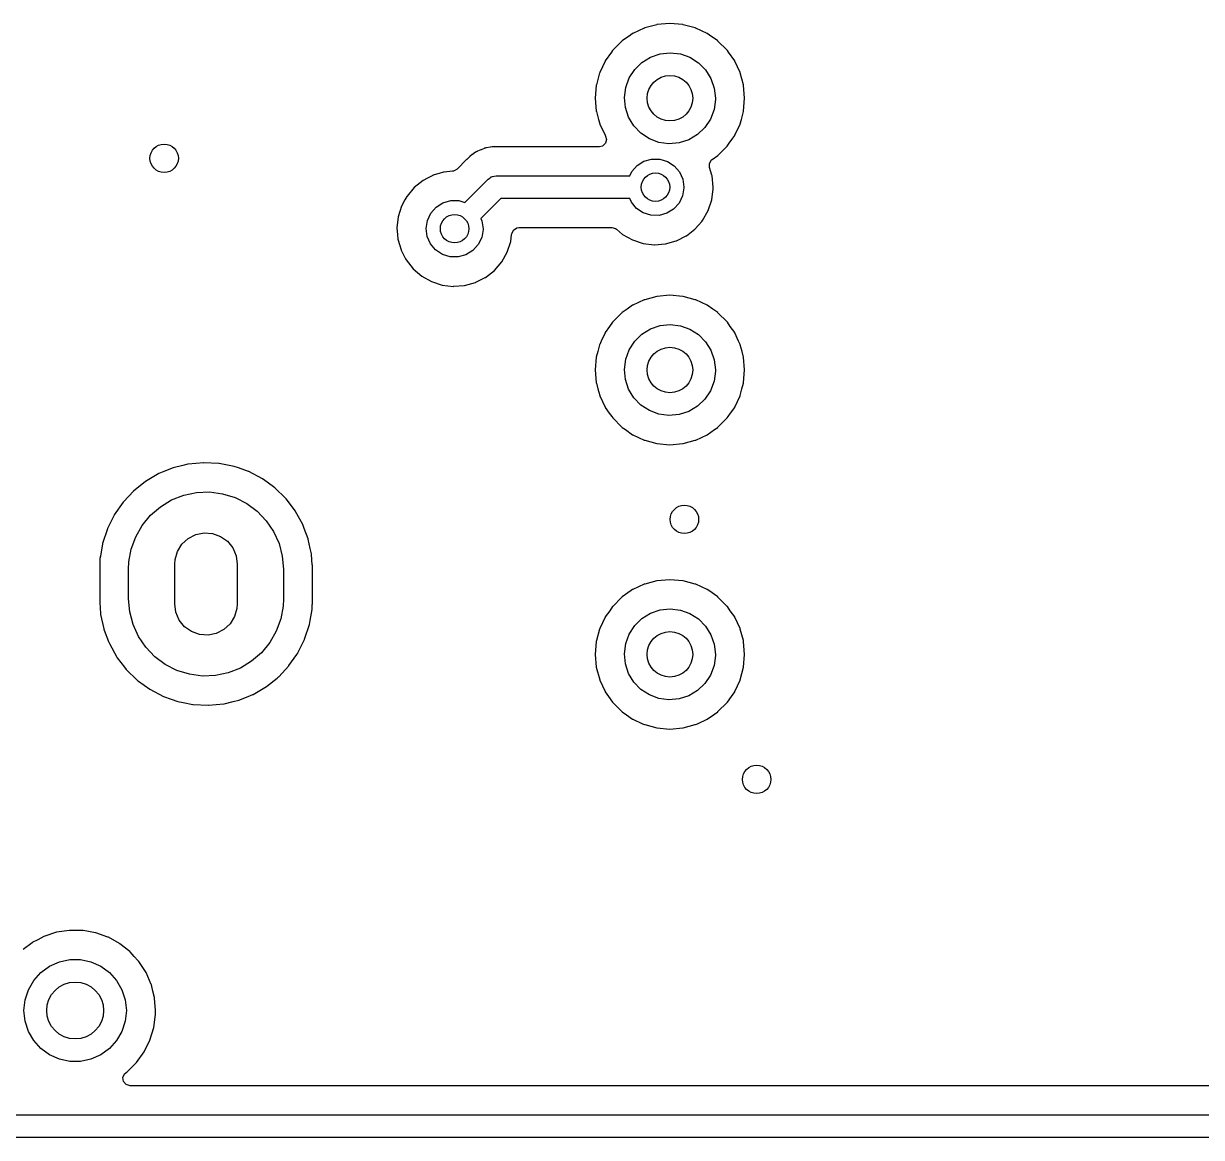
# Model space of a CAD drawing. Extents: x 41 to 172, y -238 to -26.
# Drawn here: x 108.27 to 128.98, y -238.45 to -218.87 of the extents above; entities that cross this region are included whole.
import ezdxf

# ---------------------------------------------------------------- set-up
doc = ezdxf.new("R2010")
doc.units = 0
doc.layers.add('BLACK', color=7, linetype='CONTINUOUS')

msp = doc.modelspace()

# ---------------------------------------------------------------- linework, layer by layer
at = {"layer": 'BLACK', "linetype": 'CONTINUOUS'}
for p, q in [((119.18, -218.946), (118.982, -219.038)), ((119.185, -218.944), (119.18, -218.946)), ((119.18, -218.946), (119.18, -218.946)), ((119.19, -218.942), (119.185, -218.944)), ((119.401, -218.886), (119.19, -218.942)), ((119.19, -218.942), (119.19, -218.942)), ((119.406, -218.884), (119.401, -218.886)), ((119.401, -218.886), (119.401, -218.886)), ((119.634, -218.865), (119.406, -218.884)), ((119.862, -218.884), (119.634, -218.865)), ((119.867, -218.886), (119.862, -218.884)), ((120.078, -218.942), (119.867, -218.886)), ((119.867, -218.886), (119.867, -218.886)), ((120.083, -218.944), (120.078, -218.942)), ((120.078, -218.942), (120.078, -218.942)), ((120.088, -218.946), (120.083, -218.944)), ((120.286, -219.038), (120.088, -218.946)), ((120.088, -218.946), (120.088, -218.946)), ((118.79, -219.172), (118.628, -219.334)), ((118.794, -219.169), (118.79, -219.172)), ((118.938, -219.068), (118.794, -219.169)), ((118.794, -219.169), (118.794, -219.169)), ((118.977, -219.04), (118.938, -219.068)), ((118.982, -219.038), (118.977, -219.04)), ((118.982, -219.038), (118.982, -219.038)), ((120.291, -219.04), (120.286, -219.038)), ((120.286, -219.038), (120.286, -219.038)), ((120.33, -219.068), (120.291, -219.04)), ((120.474, -219.169), (120.33, -219.068)), ((120.478, -219.172), (120.474, -219.169)), ((120.474, -219.169), (120.474, -219.169)), ((120.64, -219.334), (120.478, -219.172)), ((118.604, -219.368), (118.496, -219.521)), ((118.625, -219.338), (118.604, -219.368)), ((118.628, -219.334), (118.625, -219.338)), ((118.625, -219.338), (118.625, -219.338)), ((119.293, -219.454), (119.462, -219.397)), ((119.462, -219.397), (119.64, -219.378)), ((119.64, -219.378), (119.817, -219.399)), ((119.817, -219.399), (119.985, -219.459)), ((120.643, -219.338), (120.64, -219.334)), ((120.664, -219.368), (120.643, -219.338)), ((120.643, -219.338), (120.643, -219.338)), ((120.772, -219.521), (120.664, -219.368)), ((118.494, -219.526), (118.402, -219.724)), ((118.496, -219.521), (118.494, -219.526)), ((118.494, -219.526), (118.494, -219.526)), ((119.014, -219.672), (119.141, -219.548)), ((119.141, -219.548), (119.293, -219.454)), ((119.985, -219.459), (120.135, -219.555)), ((120.135, -219.555), (120.261, -219.681)), ((120.774, -219.526), (120.772, -219.521)), ((120.866, -219.724), (120.774, -219.526)), ((120.774, -219.526), (120.774, -219.526)), ((118.398, -219.734), (118.342, -219.945)), ((118.4, -219.729), (118.398, -219.734)), ((118.398, -219.734), (118.398, -219.734)), ((118.402, -219.724), (118.4, -219.729)), ((118.856, -219.99), (118.917, -219.822)), ((118.917, -219.822), (119.014, -219.672)), ((120.261, -219.681), (120.355, -219.832)), ((120.355, -219.832), (120.414, -220.001)), ((120.868, -219.729), (120.866, -219.724)), ((120.87, -219.734), (120.868, -219.729)), ((120.926, -219.945), (120.87, -219.734)), ((120.87, -219.734), (120.87, -219.734)), ((118.34, -219.95), (118.321, -220.178)), ((118.342, -219.945), (118.34, -219.95)), ((118.834, -220.167), (118.856, -219.99)), ((120.414, -220.001), (120.434, -220.178)), ((120.928, -219.95), (120.926, -219.945)), ((120.947, -220.178), (120.928, -219.95)), ((118.321, -220.178), (118.34, -220.406)), ((118.851, -220.344), (118.834, -220.167)), ((120.434, -220.2), (120.409, -220.377)), ((120.434, -220.178), (120.434, -220.2)), ((120.928, -220.406), (120.947, -220.178)), ((118.34, -220.406), (118.342, -220.411)), ((118.342, -220.411), (118.342, -220.411)), ((118.342, -220.411), (118.379, -220.551)), ((118.908, -220.514), (118.851, -220.344)), ((120.409, -220.377), (120.346, -220.544)), ((120.889, -220.551), (120.926, -220.411)), ((120.926, -220.411), (120.928, -220.406)), ((120.926, -220.411), (120.926, -220.411)), ((118.379, -220.551), (118.4, -220.627)), ((118.4, -220.627), (118.402, -220.632)), ((118.402, -220.632), (118.402, -220.632)), ((118.402, -220.632), (118.494, -220.83)), ((119, -220.666), (118.908, -220.514)), ((119.124, -220.794), (119, -220.666)), ((120.346, -220.544), (120.247, -220.692)), ((120.774, -220.83), (120.866, -220.632)), ((120.866, -220.632), (120.868, -220.627)), ((120.866, -220.632), (120.866, -220.632)), ((120.868, -220.627), (120.889, -220.551)), ((118.494, -220.83), (118.494, -220.83)), ((118.494, -220.83), (118.496, -220.835)), ((118.496, -220.835), (118.5, -220.839)), ((118.5, -220.839), (118.502, -220.844)), ((118.502, -220.844), (118.5, -220.845)), ((118.5, -220.845), (118.52, -220.903)), ((119.273, -220.892), (119.124, -220.794)), ((119.44, -220.954), (119.273, -220.892)), ((120.118, -220.815), (119.964, -220.907)), ((120.247, -220.692), (120.118, -220.815)), ((120.676, -220.971), (120.741, -220.878)), ((120.741, -220.878), (120.772, -220.835)), ((120.772, -220.835), (120.774, -220.83)), ((120.774, -220.83), (120.774, -220.83)), ((116.309, -221.087), (116.249, -221.11)), ((116.315, -221.084), (116.309, -221.087)), ((116.367, -221.062), (116.315, -221.084)), ((116.373, -221.059), (116.367, -221.062)), ((116.381, -221.057), (116.373, -221.059)), ((116.384, -221.057), (116.381, -221.057)), ((116.4, -221.052), (116.384, -221.057)), ((116.402, -221.052), (116.4, -221.052)), ((116.41, -221.049), (116.402, -221.052)), ((116.473, -221.041), (116.41, -221.049)), ((116.479, -221.04), (116.473, -221.041)), ((116.508, -221.035), (116.479, -221.04)), ((116.535, -221.031), (116.508, -221.035)), ((116.542, -221.029), (116.535, -221.031)), ((116.535, -221.031), (116.535, -221.031)), ((116.55, -221.03), (116.542, -221.029)), ((116.6, -221.033), (116.55, -221.03)), ((116.55, -221.03), (116.55, -221.03)), ((116.609, -221.034), (116.6, -221.033)), ((118.394, -221.034), (116.609, -221.034)), ((118.45, -221.02), (118.394, -221.034)), ((118.502, -220.971), (118.45, -221.02)), ((118.52, -220.903), (118.502, -220.971)), ((119.617, -220.978), (119.44, -220.954)), ((119.795, -220.962), (119.617, -220.978)), ((119.964, -220.907), (119.795, -220.962)), ((120.478, -221.184), (120.64, -221.022)), ((120.64, -221.022), (120.676, -220.971)), ((116.061, -221.258), (115.893, -221.427)), ((116.066, -221.253), (116.061, -221.258)), ((116.103, -221.212), (116.066, -221.253)), ((116.108, -221.207), (116.103, -221.212)), ((116.103, -221.212), (116.103, -221.212)), ((116.114, -221.202), (116.108, -221.207)), ((116.16, -221.17), (116.114, -221.202)), ((116.114, -221.202), (116.114, -221.202)), ((116.166, -221.167), (116.16, -221.17)), ((116.216, -221.128), (116.166, -221.167)), ((116.223, -221.125), (116.216, -221.128)), ((116.226, -221.123), (116.223, -221.125)), ((116.24, -221.115), (116.226, -221.123)), ((116.243, -221.114), (116.24, -221.115)), ((116.249, -221.11), (116.243, -221.114)), ((119.056, -221.361), (119.176, -221.286)), ((119.176, -221.286), (119.312, -221.247)), ((119.312, -221.247), (119.454, -221.247)), ((119.454, -221.247), (119.59, -221.288)), ((119.59, -221.288), (119.709, -221.365)), ((120.328, -221.324), (120.366, -221.264)), ((120.366, -221.264), (120.377, -221.255)), ((120.377, -221.255), (120.474, -221.187)), ((120.474, -221.187), (120.478, -221.184)), ((120.474, -221.187), (120.474, -221.187)), ((115.577, -221.502), (115.469, -221.533)), ((115.653, -221.479), (115.577, -221.502)), ((115.659, -221.477), (115.653, -221.479)), ((115.653, -221.479), (115.653, -221.479)), ((115.665, -221.477), (115.659, -221.477)), ((115.815, -221.463), (115.665, -221.477)), ((115.665, -221.477), (115.665, -221.477)), ((115.831, -221.461), (115.815, -221.463)), ((115.893, -221.427), (115.831, -221.461)), ((118.927, -221.542), (118.962, -221.467)), ((118.962, -221.467), (119.056, -221.361)), ((119.709, -221.365), (119.801, -221.473)), ((119.801, -221.473), (119.86, -221.602)), ((120.329, -221.395), (120.328, -221.324)), ((120.37, -221.533), (120.329, -221.395)), ((115.294, -221.625), (115.14, -221.749)), ((115.373, -221.583), (115.294, -221.625)), ((115.464, -221.536), (115.373, -221.583)), ((115.469, -221.533), (115.464, -221.536)), ((115.464, -221.536), (115.464, -221.536)), ((116.029, -222.01), (116.439, -221.6)), ((116.439, -221.6), (116.467, -221.583)), ((116.467, -221.583), (116.493, -221.562)), ((116.493, -221.562), (116.504, -221.559)), ((116.504, -221.559), (116.514, -221.553)), ((116.514, -221.553), (116.547, -221.549)), ((116.547, -221.549), (116.58, -221.542)), ((116.58, -221.542), (118.927, -221.542)), ((119.86, -221.602), (119.88, -221.742)), ((120.374, -221.545), (120.37, -221.533)), ((120.393, -221.742), (120.374, -221.545)), ((115.01, -221.906), (114.976, -221.967)), ((115.013, -221.9), (115.01, -221.906)), ((115.01, -221.906), (115.01, -221.906)), ((115.14, -221.749), (115.013, -221.9)), ((119.856, -221.894), (119.795, -222.022)), ((119.88, -221.754), (119.856, -221.894)), ((119.88, -221.742), (119.88, -221.754)), ((120.368, -221.967), (120.393, -221.77)), ((120.393, -221.746), (120.393, -221.742)), ((120.393, -221.77), (120.393, -221.746)), ((120.393, -221.746), (120.393, -221.746)), ((120.393, -221.746), (120.393, -221.746)), ((114.918, -222.074), (114.858, -222.262)), ((114.976, -221.967), (114.918, -222.074)), ((115.431, -222.198), (115.525, -222.092)), ((115.525, -222.092), (115.645, -222.016)), ((115.645, -222.016), (115.781, -221.977)), ((115.781, -221.977), (115.923, -221.978)), ((115.923, -221.978), (116.029, -222.01)), ((116.663, -221.942), (116.311, -222.293)), ((118.927, -221.942), (116.663, -221.942)), ((118.956, -222.006), (118.927, -221.942)), ((119.047, -222.115), (118.956, -222.006)), ((119.165, -222.193), (119.047, -222.115)), ((119.699, -222.127), (119.579, -222.201)), ((119.795, -222.022), (119.699, -222.127)), ((120.306, -222.154), (120.368, -221.967)), ((114.858, -222.262), (114.836, -222.459)), ((115.349, -222.467), (115.371, -222.327)), ((115.371, -222.327), (115.431, -222.198)), ((116.311, -222.293), (116.329, -222.332)), ((116.329, -222.332), (116.349, -222.473)), ((119.3, -222.236), (119.165, -222.193)), ((119.442, -222.238), (119.3, -222.236)), ((119.579, -222.201), (119.442, -222.238)), ((120.079, -222.476), (120.193, -222.344)), ((120.193, -222.344), (120.204, -222.331)), ((120.204, -222.331), (120.208, -222.326)), ((120.204, -222.331), (120.204, -222.331)), ((120.208, -222.326), (120.306, -222.154)), ((114.836, -222.459), (114.836, -222.465)), ((114.836, -222.465), (114.845, -222.574)), ((115.367, -222.607), (115.349, -222.467)), ((116.349, -222.485), (116.325, -222.625)), ((116.349, -222.473), (116.349, -222.485)), ((116.854, -222.561), (116.883, -222.496)), ((116.883, -222.496), (116.942, -222.456)), ((116.942, -222.456), (116.979, -222.45)), ((116.979, -222.45), (118.61, -222.45)), ((118.61, -222.45), (118.678, -222.471)), ((118.678, -222.471), (118.692, -222.481)), ((118.692, -222.481), (118.802, -222.574)), ((119.923, -222.598), (120.072, -222.481)), ((120.072, -222.481), (120.074, -222.48)), ((120.074, -222.48), (120.079, -222.476)), ((114.845, -222.574), (114.852, -222.656)), ((114.852, -222.656), (114.858, -222.676)), ((114.858, -222.676), (114.88, -222.753)), ((114.88, -222.753), (114.907, -222.846)), ((115.425, -222.737), (115.367, -222.607)), ((115.516, -222.846), (115.425, -222.737)), ((116.264, -222.752), (116.168, -222.857)), ((116.325, -222.625), (116.264, -222.752)), ((116.775, -222.885), (116.837, -222.697)), ((116.837, -222.697), (116.852, -222.577)), ((116.852, -222.577), (116.854, -222.561)), ((118.802, -222.574), (118.974, -222.671)), ((118.974, -222.671), (119.162, -222.732)), ((119.162, -222.732), (119.359, -222.755)), ((119.359, -222.755), (119.365, -222.755)), ((119.365, -222.755), (119.55, -222.74)), ((119.365, -222.755), (119.365, -222.755)), ((119.55, -222.74), (119.55, -222.74)), ((119.55, -222.74), (119.556, -222.74)), ((119.556, -222.74), (119.746, -222.687)), ((119.746, -222.687), (119.752, -222.684)), ((119.752, -222.684), (119.917, -222.6)), ((119.752, -222.684), (119.752, -222.684)), ((119.917, -222.6), (119.923, -222.598)), ((119.917, -222.6), (119.917, -222.6)), ((114.907, -222.846), (114.91, -222.851)), ((114.91, -222.851), (114.987, -223.002)), ((115.634, -222.924), (115.516, -222.846)), ((115.769, -222.966), (115.634, -222.924)), ((116.048, -222.932), (115.911, -222.969)), ((116.168, -222.857), (116.048, -222.932)), ((116.677, -223.057), (116.775, -222.885)), ((114.987, -223.002), (114.997, -223.022)), ((114.997, -223.022), (115.12, -223.177)), ((115.911, -222.969), (115.769, -222.966)), ((116.548, -223.207), (116.677, -223.057)), ((115.12, -223.177), (115.271, -223.305)), ((115.271, -223.305), (115.443, -223.401)), ((116.221, -223.415), (116.386, -223.331)), ((116.386, -223.331), (116.392, -223.328)), ((116.386, -223.331), (116.386, -223.331)), ((116.392, -223.328), (116.548, -223.207)), ((115.443, -223.401), (115.631, -223.463)), ((115.631, -223.463), (115.828, -223.486)), ((115.828, -223.486), (115.834, -223.485)), ((115.834, -223.485), (116.019, -223.471)), ((115.834, -223.485), (115.834, -223.485)), ((116.019, -223.471), (116.019, -223.471)), ((116.019, -223.471), (116.025, -223.471)), ((116.025, -223.471), (116.215, -223.418)), ((116.215, -223.418), (116.221, -223.415)), ((116.221, -223.415), (116.221, -223.415)), ((119.18, -223.725), (118.982, -223.817)), ((119.185, -223.723), (119.18, -223.725)), ((119.18, -223.725), (119.18, -223.725)), ((119.19, -223.721), (119.185, -223.723)), ((119.401, -223.665), (119.19, -223.721)), ((119.19, -223.721), (119.19, -223.721)), ((119.406, -223.663), (119.401, -223.665)), ((119.401, -223.665), (119.401, -223.665)), ((119.634, -223.644), (119.406, -223.663)), ((119.862, -223.663), (119.634, -223.644)), ((119.867, -223.665), (119.862, -223.663)), ((120.078, -223.721), (119.867, -223.665)), ((119.867, -223.665), (119.867, -223.665)), ((120.083, -223.723), (120.078, -223.721)), ((120.078, -223.721), (120.078, -223.721)), ((120.088, -223.725), (120.083, -223.723)), ((120.286, -223.817), (120.088, -223.725)), ((120.088, -223.725), (120.088, -223.725)), ((118.79, -223.951), (118.628, -224.113)), ((118.794, -223.948), (118.79, -223.951)), ((118.883, -223.886), (118.794, -223.948)), ((118.794, -223.948), (118.794, -223.948)), ((118.977, -223.819), (118.883, -223.886)), ((118.982, -223.817), (118.977, -223.819)), ((118.982, -223.817), (118.982, -223.817)), ((120.291, -223.819), (120.286, -223.817)), ((120.286, -223.817), (120.286, -223.817)), ((120.385, -223.886), (120.291, -223.819)), ((120.474, -223.948), (120.385, -223.886)), ((120.478, -223.951), (120.474, -223.948)), ((120.474, -223.948), (120.474, -223.948)), ((120.64, -224.113), (120.478, -223.951)), ((118.574, -224.19), (118.496, -224.3)), ((118.625, -224.117), (118.574, -224.19)), ((118.628, -224.113), (118.625, -224.117)), ((118.625, -224.117), (118.625, -224.117)), ((119.293, -224.233), (119.462, -224.176)), ((119.462, -224.176), (119.64, -224.157)), ((119.64, -224.157), (119.817, -224.178)), ((119.817, -224.178), (119.985, -224.238)), ((120.643, -224.117), (120.64, -224.113)), ((120.694, -224.19), (120.643, -224.117)), ((120.643, -224.117), (120.643, -224.117)), ((120.772, -224.3), (120.694, -224.19)), ((118.494, -224.305), (118.427, -224.449)), ((118.496, -224.3), (118.494, -224.305)), ((118.494, -224.305), (118.494, -224.305)), ((119.014, -224.451), (119.141, -224.327)), ((119.141, -224.327), (119.293, -224.233)), ((119.985, -224.238), (120.135, -224.334)), ((120.135, -224.334), (120.261, -224.46)), ((120.774, -224.305), (120.772, -224.3)), ((120.841, -224.449), (120.774, -224.305)), ((120.774, -224.305), (120.774, -224.305)), ((118.398, -224.513), (118.366, -224.634)), ((118.4, -224.508), (118.398, -224.513)), ((118.398, -224.513), (118.398, -224.513)), ((118.427, -224.449), (118.4, -224.508)), ((118.856, -224.769), (118.917, -224.601)), ((118.917, -224.601), (119.014, -224.451)), ((120.261, -224.46), (120.355, -224.611)), ((120.355, -224.611), (120.414, -224.78)), ((120.868, -224.508), (120.841, -224.449)), ((120.87, -224.513), (120.868, -224.508)), ((120.902, -224.634), (120.87, -224.513)), ((120.87, -224.513), (120.87, -224.513)), ((118.34, -224.729), (118.321, -224.957)), ((118.366, -224.634), (118.34, -224.729)), ((118.834, -224.946), (118.856, -224.769)), ((120.414, -224.78), (120.434, -224.957)), ((120.928, -224.729), (120.902, -224.634)), ((120.947, -224.957), (120.928, -224.729)), ((118.321, -224.957), (118.34, -225.185)), ((118.851, -225.123), (118.834, -224.946)), ((120.434, -224.979), (120.409, -225.156)), ((120.434, -224.957), (120.434, -224.979)), ((120.928, -225.185), (120.947, -224.957)), ((118.34, -225.185), (118.342, -225.19)), ((118.342, -225.19), (118.342, -225.19)), ((118.342, -225.19), (118.368, -225.288)), ((118.908, -225.293), (118.851, -225.123)), ((120.409, -225.156), (120.346, -225.323)), ((120.9, -225.288), (120.926, -225.19)), ((120.926, -225.19), (120.928, -225.185)), ((120.926, -225.19), (120.926, -225.19)), ((118.368, -225.288), (118.4, -225.406)), ((118.4, -225.406), (118.402, -225.411)), ((118.402, -225.411), (118.402, -225.411)), ((118.402, -225.411), (118.494, -225.609)), ((119, -225.445), (118.908, -225.293)), ((119.124, -225.573), (119, -225.445)), ((120.346, -225.323), (120.247, -225.471)), ((120.774, -225.609), (120.866, -225.411)), ((120.866, -225.411), (120.868, -225.406)), ((120.866, -225.411), (120.866, -225.411)), ((120.868, -225.406), (120.9, -225.288)), ((118.494, -225.609), (118.494, -225.609)), ((118.494, -225.609), (118.496, -225.614)), ((118.496, -225.614), (118.567, -225.714)), ((119.273, -225.671), (119.124, -225.573)), ((120.118, -225.594), (119.964, -225.686)), ((120.247, -225.471), (120.118, -225.594)), ((120.701, -225.714), (120.772, -225.614)), ((120.772, -225.614), (120.774, -225.609)), ((120.774, -225.609), (120.774, -225.609)), ((118.567, -225.714), (118.611, -225.777)), ((118.611, -225.777), (118.628, -225.801)), ((118.628, -225.801), (118.79, -225.963)), ((119.44, -225.733), (119.273, -225.671)), ((119.617, -225.757), (119.44, -225.733)), ((119.795, -225.741), (119.617, -225.757)), ((119.964, -225.686), (119.795, -225.741)), ((120.478, -225.963), (120.64, -225.801)), ((120.64, -225.801), (120.657, -225.777)), ((120.657, -225.777), (120.701, -225.714)), ((118.79, -225.963), (118.794, -225.966)), ((118.794, -225.966), (118.794, -225.966)), ((118.794, -225.966), (118.852, -226.006)), ((118.852, -226.006), (118.977, -226.095)), ((120.291, -226.095), (120.416, -226.006)), ((120.416, -226.006), (120.474, -225.966)), ((120.474, -225.966), (120.478, -225.963)), ((120.474, -225.966), (120.474, -225.966)), ((118.977, -226.095), (118.982, -226.097)), ((118.982, -226.097), (118.982, -226.097)), ((118.982, -226.097), (119.18, -226.189)), ((119.18, -226.189), (119.185, -226.191)), ((119.185, -226.191), (119.19, -226.193)), ((119.19, -226.193), (119.19, -226.193)), ((119.19, -226.193), (119.401, -226.249)), ((119.401, -226.249), (119.401, -226.249)), ((119.401, -226.249), (119.406, -226.251)), ((119.406, -226.251), (119.634, -226.27)), ((119.634, -226.27), (119.862, -226.251)), ((119.862, -226.251), (119.867, -226.249)), ((119.867, -226.249), (120.078, -226.193)), ((119.867, -226.249), (119.867, -226.249)), ((120.078, -226.193), (120.083, -226.191)), ((120.078, -226.193), (120.078, -226.193)), ((120.083, -226.191), (120.088, -226.189)), ((120.088, -226.189), (120.286, -226.097)), ((120.286, -226.097), (120.291, -226.095)), ((120.286, -226.097), (120.286, -226.097)), ((110.9, -226.679), (110.711, -226.755)), ((110.904, -226.677), (110.9, -226.679)), ((110.9, -226.679), (110.9, -226.679)), ((111.073, -226.636), (110.904, -226.677)), ((111.163, -226.614), (111.073, -226.636)), ((111.168, -226.613), (111.163, -226.614)), ((111.163, -226.614), (111.163, -226.614)), ((111.437, -226.587), (111.168, -226.613)), ((111.442, -226.587), (111.437, -226.587)), ((111.704, -226.6), (111.442, -226.587)), ((111.442, -226.587), (111.442, -226.587)), ((111.708, -226.6), (111.704, -226.6)), ((111.704, -226.6), (111.704, -226.6)), ((111.713, -226.601), (111.708, -226.6)), ((111.827, -226.624), (111.713, -226.601)), ((111.713, -226.601), (111.713, -226.601)), ((111.974, -226.653), (111.827, -226.624)), ((112.048, -226.679), (111.974, -226.653)), ((112.226, -226.742), (112.048, -226.679)), ((110.653, -226.779), (110.419, -226.916)), ((110.711, -226.755), (110.653, -226.779)), ((112.23, -226.743), (112.226, -226.742)), ((112.226, -226.742), (112.226, -226.742)), ((112.47, -226.869), (112.23, -226.743)), ((112.474, -226.872), (112.47, -226.869)), ((112.552, -226.929), (112.474, -226.872)), ((110.204, -227.089), (110.034, -227.271)), ((110.207, -227.085), (110.204, -227.089)), ((110.419, -226.916), (110.207, -227.085)), ((111.314, -227.11), (111.544, -227.102)), ((111.544, -227.102), (111.772, -227.132)), ((112.689, -227.029), (112.552, -226.929)), ((112.883, -227.219), (112.689, -227.029)), ((110.022, -227.284), (109.867, -227.506)), ((110.034, -227.271), (110.022, -227.284)), ((110.679, -227.361), (110.875, -227.242)), ((110.875, -227.242), (111.089, -227.157)), ((111.089, -227.157), (111.314, -227.11)), ((111.772, -227.132), (111.992, -227.2)), ((111.992, -227.2), (112.197, -227.304)), ((112.197, -227.304), (112.381, -227.441)), ((112.886, -227.222), (112.883, -227.219)), ((112.91, -227.253), (112.886, -227.222)), ((112.886, -227.222), (112.886, -227.222)), ((113.048, -227.434), (112.91, -227.253)), ((109.865, -227.51), (109.75, -227.742)), ((109.867, -227.506), (109.865, -227.51)), ((109.865, -227.51), (109.865, -227.51)), ((110.359, -227.69), (110.505, -227.512)), ((110.505, -227.512), (110.679, -227.361)), ((112.381, -227.441), (112.54, -227.608)), ((113.05, -227.438), (113.048, -227.434)), ((113.055, -227.448), (113.05, -227.438)), ((113.05, -227.438), (113.05, -227.438)), ((113.179, -227.671), (113.055, -227.448)), ((110.245, -227.89), (110.359, -227.69)), ((112.54, -227.608), (112.668, -227.799)), ((113.181, -227.675), (113.179, -227.671)), ((113.206, -227.742), (113.181, -227.675)), ((113.181, -227.675), (113.181, -227.675)), ((109.747, -227.749), (109.662, -228.007)), ((109.75, -227.742), (109.747, -227.749)), ((110.167, -228.106), (110.245, -227.89)), ((111.056, -228.019), (111.166, -227.918)), ((111.166, -227.918), (111.299, -227.851)), ((111.299, -227.851), (111.445, -227.821)), ((111.445, -227.821), (111.594, -227.832)), ((111.594, -227.832), (111.735, -227.883)), ((111.735, -227.883), (111.857, -227.969)), ((112.668, -227.799), (112.763, -228.008)), ((113.275, -227.925), (113.206, -227.742)), ((113.276, -227.929), (113.275, -227.925)), ((113.313, -228.096), (113.276, -227.929)), ((113.276, -227.929), (113.276, -227.929)), ((109.661, -228.011), (109.624, -228.228)), ((109.662, -228.007), (109.661, -228.011)), ((109.661, -228.011), (109.661, -228.011)), ((110.126, -228.332), (110.167, -228.106)), ((110.978, -228.146), (111.056, -228.019)), ((111.857, -227.969), (111.95, -228.085)), ((111.95, -228.085), (112.01, -228.222)), ((112.763, -228.008), (112.821, -228.231)), ((113.334, -228.19), (113.313, -228.096)), ((109.616, -228.274), (109.611, -228.36)), ((109.624, -228.228), (109.616, -228.274)), ((110.12, -228.46), (110.126, -228.332)), ((110.93, -228.37), (110.936, -228.29)), ((110.936, -228.29), (110.978, -228.146)), ((112.01, -228.222), (112.03, -228.37)), ((112.821, -228.231), (112.84, -228.46)), ((113.335, -228.201), (113.334, -228.19)), ((113.348, -228.384), (113.335, -228.201)), ((109.611, -228.36), (109.611, -229.049)), ((110.12, -228.98), (110.12, -228.46)), ((110.93, -229.07), (110.93, -228.37)), ((112.03, -228.37), (112.03, -229.07)), ((112.84, -228.46), (112.84, -228.98)), ((113.349, -228.391), (113.348, -228.384)), ((113.349, -229.08), (113.349, -228.391)), ((119.18, -228.725), (118.982, -228.817)), ((119.185, -228.723), (119.18, -228.725)), ((119.18, -228.725), (119.18, -228.725)), ((119.19, -228.721), (119.185, -228.723)), ((119.401, -228.665), (119.19, -228.721)), ((119.19, -228.721), (119.19, -228.721)), ((119.406, -228.663), (119.401, -228.665)), ((119.401, -228.665), (119.401, -228.665)), ((119.634, -228.644), (119.406, -228.663)), ((119.862, -228.663), (119.634, -228.644)), ((119.867, -228.665), (119.862, -228.663)), ((120.078, -228.721), (119.867, -228.665)), ((119.867, -228.665), (119.867, -228.665)), ((120.083, -228.723), (120.078, -228.721)), ((120.078, -228.721), (120.078, -228.721)), ((120.088, -228.725), (120.083, -228.723)), ((120.286, -228.817), (120.088, -228.725)), ((120.088, -228.725), (120.088, -228.725)), ((118.79, -228.951), (118.628, -229.113)), ((118.794, -228.948), (118.79, -228.951)), ((118.952, -228.837), (118.794, -228.948)), ((118.794, -228.948), (118.794, -228.948)), ((118.977, -228.819), (118.952, -228.837)), ((118.982, -228.817), (118.977, -228.819)), ((118.982, -228.817), (118.982, -228.817)), ((120.291, -228.819), (120.286, -228.817)), ((120.286, -228.817), (120.286, -228.817)), ((120.316, -228.837), (120.291, -228.819)), ((120.474, -228.948), (120.316, -228.837)), ((120.478, -228.951), (120.474, -228.948)), ((120.474, -228.948), (120.474, -228.948)), ((120.64, -229.113), (120.478, -228.951)), ((109.611, -229.049), (109.612, -229.051)), ((109.612, -229.051), (109.612, -229.051)), ((109.612, -229.051), (109.618, -229.134)), ((109.618, -229.134), (109.626, -229.25)), ((110.139, -229.209), (110.12, -228.98)), ((110.95, -229.218), (110.93, -229.07)), ((112.024, -229.15), (111.982, -229.294)), ((112.03, -229.07), (112.024, -229.15)), ((112.834, -229.108), (112.793, -229.334)), ((112.84, -228.98), (112.834, -229.108)), ((113.311, -229.359), (113.344, -229.17)), ((113.344, -229.166), (113.348, -229.09)), ((113.344, -229.17), (113.344, -229.166)), ((113.344, -229.17), (113.344, -229.17)), ((113.348, -229.082), (113.349, -229.08)), ((113.348, -229.09), (113.348, -229.082)), ((113.348, -229.082), (113.348, -229.082)), ((118.625, -229.117), (118.575, -229.189)), ((118.628, -229.113), (118.625, -229.117)), ((118.625, -229.117), (118.625, -229.117)), ((119.293, -229.233), (119.462, -229.176)), ((119.462, -229.176), (119.64, -229.157)), ((119.64, -229.157), (119.817, -229.178)), ((120.643, -229.117), (120.64, -229.113)), ((120.693, -229.189), (120.643, -229.117)), ((120.643, -229.117), (120.643, -229.117)), ((109.626, -229.25), (109.627, -229.255)), ((109.627, -229.255), (109.627, -229.255)), ((109.627, -229.255), (109.683, -229.508)), ((110.197, -229.432), (110.139, -229.209)), ((111.01, -229.355), (110.95, -229.218)), ((111.103, -229.471), (111.01, -229.355)), ((111.982, -229.294), (111.904, -229.421)), ((112.793, -229.334), (112.715, -229.55)), ((113.298, -229.433), (113.311, -229.359)), ((118.494, -229.305), (118.402, -229.503)), ((118.496, -229.3), (118.494, -229.305)), ((118.494, -229.305), (118.494, -229.305)), ((118.575, -229.189), (118.496, -229.3)), ((119.014, -229.451), (119.141, -229.327)), ((119.141, -229.327), (119.293, -229.233)), ((119.817, -229.178), (119.985, -229.238)), ((119.985, -229.238), (120.135, -229.334)), ((120.135, -229.334), (120.261, -229.46)), ((120.772, -229.3), (120.693, -229.189)), ((120.774, -229.305), (120.772, -229.3)), ((120.866, -229.503), (120.774, -229.305)), ((120.774, -229.305), (120.774, -229.305)), ((109.683, -229.508), (109.685, -229.515)), ((109.685, -229.515), (109.69, -229.531)), ((109.69, -229.531), (109.768, -229.734)), ((110.292, -229.641), (110.197, -229.432)), ((111.225, -229.557), (111.103, -229.471)), ((111.366, -229.608), (111.225, -229.557)), ((111.661, -229.589), (111.515, -229.619)), ((111.794, -229.522), (111.661, -229.589)), ((111.904, -229.421), (111.794, -229.522)), ((112.715, -229.55), (112.601, -229.75)), ((113.213, -229.691), (113.298, -229.433)), ((118.398, -229.513), (118.344, -229.716)), ((118.4, -229.508), (118.398, -229.513)), ((118.398, -229.513), (118.398, -229.513)), ((118.402, -229.503), (118.4, -229.508)), ((118.917, -229.601), (119.014, -229.451)), ((120.261, -229.46), (120.355, -229.611)), ((120.868, -229.508), (120.866, -229.503)), ((120.87, -229.513), (120.868, -229.508)), ((120.924, -229.716), (120.87, -229.513)), ((120.87, -229.513), (120.87, -229.513)), ((109.768, -229.734), (109.781, -229.769)), ((109.781, -229.769), (109.912, -230.006)), ((110.42, -229.832), (110.292, -229.641)), ((111.515, -229.619), (111.366, -229.608)), ((112.601, -229.75), (112.455, -229.928)), ((113.095, -229.93), (113.211, -229.695)), ((113.211, -229.695), (113.213, -229.691)), ((113.211, -229.695), (113.211, -229.695)), ((118.34, -229.729), (118.321, -229.957)), ((118.344, -229.716), (118.34, -229.729)), ((118.834, -229.946), (118.856, -229.769)), ((118.856, -229.769), (118.917, -229.601)), ((120.355, -229.611), (120.414, -229.78)), ((120.414, -229.78), (120.434, -229.957)), ((120.928, -229.729), (120.924, -229.716)), ((120.947, -229.957), (120.928, -229.729)), ((110.579, -229.999), (110.42, -229.832)), ((110.763, -230.136), (110.579, -229.999)), ((112.455, -229.928), (112.281, -230.079)), ((112.938, -230.156), (113.076, -229.957)), ((113.076, -229.957), (113.093, -229.934)), ((113.093, -229.934), (113.095, -229.93)), ((118.321, -229.957), (118.34, -230.185)), ((118.851, -230.123), (118.834, -229.946)), ((120.434, -229.979), (120.409, -230.156)), ((120.434, -229.957), (120.434, -229.979)), ((120.928, -230.185), (120.947, -229.957)), ((109.912, -230.006), (109.92, -230.016)), ((109.92, -230.016), (110.045, -230.18)), ((110.045, -230.18), (110.077, -230.221)), ((110.968, -230.24), (110.763, -230.136)), ((112.085, -230.198), (111.871, -230.283)), ((112.281, -230.079), (112.085, -230.198)), ((112.757, -230.35), (112.935, -230.16)), ((112.935, -230.16), (112.938, -230.156)), ((112.935, -230.16), (112.935, -230.16)), ((118.34, -230.185), (118.4, -230.406)), ((118.908, -230.293), (118.851, -230.123)), ((120.409, -230.156), (120.346, -230.323)), ((120.868, -230.406), (120.928, -230.185)), ((110.077, -230.221), (110.271, -230.411)), ((110.271, -230.411), (110.274, -230.414)), ((110.274, -230.414), (110.274, -230.414)), ((110.274, -230.414), (110.293, -230.427)), ((111.188, -230.308), (110.968, -230.24)), ((111.416, -230.338), (111.188, -230.308)), ((111.646, -230.33), (111.416, -230.338)), ((111.871, -230.283), (111.646, -230.33)), ((112.541, -230.524), (112.729, -230.373)), ((112.729, -230.373), (112.749, -230.357)), ((112.749, -230.357), (112.753, -230.355)), ((112.749, -230.357), (112.749, -230.357)), ((112.753, -230.355), (112.757, -230.35)), ((118.4, -230.406), (118.402, -230.411)), ((118.402, -230.411), (118.402, -230.411)), ((118.402, -230.411), (118.494, -230.609)), ((119, -230.445), (118.908, -230.293)), ((120.346, -230.323), (120.247, -230.471)), ((120.774, -230.609), (120.866, -230.411)), ((120.866, -230.411), (120.868, -230.406)), ((120.866, -230.411), (120.866, -230.411)), ((110.293, -230.427), (110.49, -230.571)), ((110.49, -230.571), (110.73, -230.697)), ((112.307, -230.661), (112.541, -230.524)), ((118.494, -230.609), (118.494, -230.609)), ((118.494, -230.609), (118.496, -230.614)), ((118.496, -230.614), (118.555, -230.697)), ((119.124, -230.573), (119, -230.445)), ((119.273, -230.671), (119.124, -230.573)), ((120.118, -230.594), (119.964, -230.686)), ((120.247, -230.471), (120.118, -230.594)), ((120.713, -230.697), (120.772, -230.614)), ((120.772, -230.614), (120.774, -230.609)), ((120.774, -230.609), (120.774, -230.609)), ((110.73, -230.697), (110.734, -230.698)), ((110.734, -230.698), (110.734, -230.698)), ((110.734, -230.698), (110.867, -230.745)), ((110.867, -230.745), (110.986, -230.787)), ((110.986, -230.787), (111.077, -230.805)), ((111.077, -230.805), (111.247, -230.839)), ((111.523, -230.853), (111.792, -230.827)), ((111.792, -230.827), (111.797, -230.826)), ((111.797, -230.826), (111.957, -230.787)), ((111.797, -230.826), (111.797, -230.826)), ((111.957, -230.787), (112.056, -230.763)), ((112.056, -230.763), (112.19, -230.708)), ((112.19, -230.708), (112.303, -230.663)), ((112.303, -230.663), (112.307, -230.661)), ((112.303, -230.663), (112.303, -230.663)), ((118.555, -230.697), (118.624, -230.796)), ((118.624, -230.796), (118.628, -230.801)), ((118.628, -230.801), (118.79, -230.963)), ((119.44, -230.733), (119.273, -230.671)), ((119.617, -230.757), (119.44, -230.733)), ((119.795, -230.741), (119.617, -230.757)), ((119.964, -230.686), (119.795, -230.741)), ((120.478, -230.963), (120.64, -230.801)), ((120.64, -230.801), (120.644, -230.796)), ((120.644, -230.796), (120.713, -230.697)), ((111.247, -230.839), (111.247, -230.839)), ((111.247, -230.839), (111.252, -230.84)), ((111.252, -230.84), (111.256, -230.84)), ((111.256, -230.84), (111.256, -230.84)), ((111.256, -230.84), (111.518, -230.853)), ((111.518, -230.853), (111.518, -230.853)), ((111.518, -230.853), (111.523, -230.853)), ((118.79, -230.963), (118.794, -230.966)), ((118.794, -230.966), (118.794, -230.966)), ((118.794, -230.966), (118.87, -231.02)), ((118.87, -231.02), (118.977, -231.095)), ((120.291, -231.095), (120.398, -231.02)), ((120.398, -231.02), (120.474, -230.966)), ((120.474, -230.966), (120.478, -230.963)), ((120.474, -230.966), (120.474, -230.966)), ((118.977, -231.095), (118.982, -231.097)), ((118.982, -231.097), (118.982, -231.097)), ((118.982, -231.097), (119.152, -231.176)), ((119.152, -231.176), (119.185, -231.191)), ((119.185, -231.191), (119.19, -231.193)), ((119.19, -231.193), (119.19, -231.193)), ((119.19, -231.193), (119.401, -231.249)), ((119.867, -231.249), (120.078, -231.193)), ((120.078, -231.193), (120.083, -231.191)), ((120.078, -231.193), (120.078, -231.193)), ((120.083, -231.191), (120.116, -231.176)), ((120.116, -231.176), (120.286, -231.097)), ((120.286, -231.097), (120.291, -231.095)), ((120.286, -231.097), (120.286, -231.097)), ((119.401, -231.249), (119.401, -231.249)), ((119.401, -231.249), (119.406, -231.251)), ((119.406, -231.251), (119.634, -231.27)), ((119.634, -231.27), (119.862, -231.251)), ((119.862, -231.251), (119.867, -231.249)), ((119.867, -231.249), (119.867, -231.249)), ((108.628, -234.919), (108.521, -234.975)), ((108.632, -234.917), (108.628, -234.919)), ((108.628, -234.919), (108.628, -234.919)), ((108.852, -234.845), (108.632, -234.917)), ((109.081, -234.81), (108.852, -234.845)), ((109.087, -234.81), (109.081, -234.81)), ((109.236, -234.812), (109.087, -234.81)), ((109.087, -234.81), (109.087, -234.81)), ((109.313, -234.813), (109.236, -234.812)), ((109.318, -234.814), (109.313, -234.813)), ((109.536, -234.853), (109.318, -234.814)), ((109.318, -234.814), (109.318, -234.814)), ((109.541, -234.854), (109.536, -234.853)), ((109.536, -234.853), (109.536, -234.853)), ((109.546, -234.855), (109.541, -234.854)), ((109.754, -234.929), (109.546, -234.855)), ((109.546, -234.855), (109.546, -234.855)), ((109.759, -234.931), (109.754, -234.929)), ((109.754, -234.929), (109.754, -234.929)), ((109.764, -234.933), (109.759, -234.931)), ((109.958, -235.04), (109.764, -234.933)), ((109.764, -234.933), (109.764, -234.933)), ((108.423, -235.027), (108.266, -235.145)), ((108.427, -235.024), (108.423, -235.027)), ((108.423, -235.027), (108.423, -235.027)), ((108.521, -234.975), (108.427, -235.024)), ((109.962, -235.043), (109.958, -235.04)), ((109.958, -235.04), (109.958, -235.04)), ((109.966, -235.046), (109.962, -235.043)), ((110.14, -235.183), (109.966, -235.046)), ((109.966, -235.046), (109.966, -235.046)), ((108.73, -235.441), (108.902, -235.364)), ((108.902, -235.364), (109.086, -235.325)), ((109.086, -235.325), (109.274, -235.325)), ((109.274, -235.325), (109.458, -235.364)), ((109.458, -235.364), (109.63, -235.441)), ((110.144, -235.186), (110.14, -235.183)), ((110.14, -235.183), (110.14, -235.183)), ((110.219, -235.268), (110.144, -235.186)), ((110.284, -235.341), (110.219, -235.268)), ((110.3, -235.358), (110.284, -235.341)), ((110.426, -235.552), (110.3, -235.358)), ((108.452, -235.691), (108.578, -235.551)), ((108.578, -235.551), (108.73, -235.441)), ((109.63, -235.441), (109.782, -235.551)), ((109.782, -235.551), (109.908, -235.691)), ((110.518, -235.765), (110.426, -235.552)), ((108.358, -235.854), (108.452, -235.691)), ((109.908, -235.691), (110.002, -235.854)), ((110.519, -235.77), (110.518, -235.765)), ((110.546, -235.877), (110.519, -235.77)), ((110.519, -235.77), (110.519, -235.77)), ((108.3, -236.033), (108.358, -235.854)), ((110.002, -235.854), (110.06, -236.033)), ((110.574, -235.989), (110.546, -235.877)), ((110.575, -235.994), (110.574, -235.989)), ((110.576, -236.004), (110.575, -235.994)), ((110.575, -235.994), (110.575, -235.994)), ((110.593, -236.22), (110.576, -236.004)), ((108.28, -236.22), (108.3, -236.033)), ((110.06, -236.033), (110.08, -236.22)), ((108.3, -236.407), (108.28, -236.22)), ((108.358, -236.586), (108.3, -236.407)), ((110.06, -236.407), (110.002, -236.586)), ((110.08, -236.22), (110.06, -236.407)), ((110.561, -236.519), (110.592, -236.289)), ((110.592, -236.286), (110.593, -236.223)), ((110.592, -236.289), (110.592, -236.286)), ((110.593, -236.223), (110.593, -236.22)), ((110.593, -236.223), (110.593, -236.223)), ((108.452, -236.749), (108.358, -236.586)), ((110.002, -236.586), (109.908, -236.749)), ((110.494, -236.74), (110.561, -236.519)), ((108.578, -236.889), (108.452, -236.749)), ((109.908, -236.749), (109.782, -236.889)), ((110.395, -236.941), (110.492, -236.745)), ((110.492, -236.745), (110.494, -236.74)), ((110.492, -236.745), (110.492, -236.745)), ((108.73, -236.999), (108.578, -236.889)), ((108.902, -237.076), (108.73, -236.999)), ((109.63, -236.999), (109.458, -237.076)), ((109.782, -236.889), (109.63, -236.999)), ((110.256, -237.136), (110.391, -236.948)), ((110.391, -236.948), (110.395, -236.941)), ((109.086, -237.115), (108.902, -237.076)), ((109.274, -237.115), (109.086, -237.115)), ((109.458, -237.076), (109.274, -237.115)), ((110.092, -237.299), (110.256, -237.136)), ((110.019, -237.4), (110.049, -237.335)), ((110.029, -237.47), (110.019, -237.4)), ((110.049, -237.335), (110.071, -237.315)), ((110.071, -237.315), (110.078, -237.309)), ((110.078, -237.309), (110.092, -237.299)), ((110.076, -237.523), (110.029, -237.47)), ((110.144, -237.543), (110.076, -237.523)), ((159.865, -237.543), (110.144, -237.543)), ((83.3948, -238.052), (170.097, -238.052)), ((170.18, -238.452), (83.3117, -238.452))]:
    msp.add_line(p, q, dxfattribs=at)
at = {"layer": 'BLACK'}
for centre, radius in [((119.634, -220.178), 0.4), ((110.744, -221.234), 0.25), ((119.38, -221.742), 0.25), ((115.849, -222.473), 0.25), ((119.634, -224.957), 0.4), ((119.888, -227.584), 0.25), ((119.634, -229.957), 0.4), ((121.158, -232.156), 0.25), ((109.18, -236.22), 0.5)]:
    msp.add_circle(centre, radius, dxfattribs=at)

doc.saveas('drawing.dxf')
